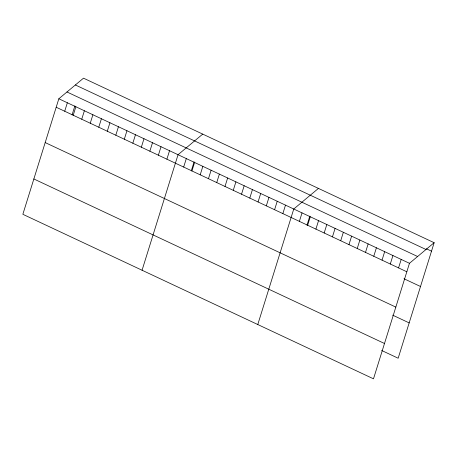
<?xml version="1.0" encoding="UTF-8"?>
<svg xmlns="http://www.w3.org/2000/svg" width="457" height="457" viewBox="0 0 457 457"><rect width="100%" height="100%" fill="white"/><g stroke="black" fill="none" stroke-linecap="round" stroke-linejoin="round"><path stroke-width="0.69" d="M58.833 98.775L22.85 214.299L373.489 378.83L409.466 263.306L434.15 242.701L83.511 78.17L58.833 98.775L409.466 263.306M64.711 111.24L67.345 102.774M72.075 114.901L74.874 105.91M73.223 115.238L75.862 106.767M81.74 119.231L84.379 110.765M90.258 123.23L92.891 114.758M98.769 127.223L101.408 118.757M107.286 131.222L109.926 122.75M115.804 135.215L118.437 126.743M124.315 139.208L126.955 130.742M132.833 143.207L135.472 134.735M141.35 147.2L143.984 138.734M149.862 151.198L152.501 142.727M158.379 155.191L161.018 146.726M166.896 159.19L169.53 150.719M142.064 270.236L178.047 154.717L202.731 134.112M183.674 167.062L186.313 158.596M191.289 170.844L194.088 161.852M191.94 170.941L194.579 162.475M200.206 174.82L202.839 166.354M208.472 178.698L211.105 170.227M216.732 182.577L219.371 174.106M224.998 186.456L227.637 177.984M233.264 190.335L235.903 181.863M241.53 194.214L244.169 185.742M249.796 198.087L252.43 189.621M258.062 201.965L260.696 193.5M266.322 205.844L268.962 197.378M274.588 209.723L277.228 201.257M282.854 213.602L285.494 205.136M257.777 324.533L293.76 209.009L318.438 188.41M299.386 221.359L302.02 212.888M307.001 225.141L309.8 216.144M307.647 225.238L310.286 216.767M315.913 229.117L318.552 220.645M324.179 232.996L326.818 224.524M332.445 236.875L335.084 228.403M340.711 240.748L343.35 232.282M348.977 244.626L351.61 236.16M357.237 248.505L359.876 240.039M365.503 252.384L368.142 243.918M373.769 256.263L376.408 247.797M382.035 260.142L384.674 251.67M390.301 264.02L392.934 255.549M398.567 267.899L401.2 259.427M434.15 242.701L398.167 358.225L381.641 350.468M426.427 248.785L431.511 251.173M75.371 84.973L426.004 249.505M66.973 91.977L417.612 256.508M56.194 107.246L406.827 271.778M403.977 278.741L420.509 286.499M45.192 142.573L395.825 307.104M392.643 315.141L409.175 322.899M33.852 178.967L384.491 343.498"/></g></svg>
